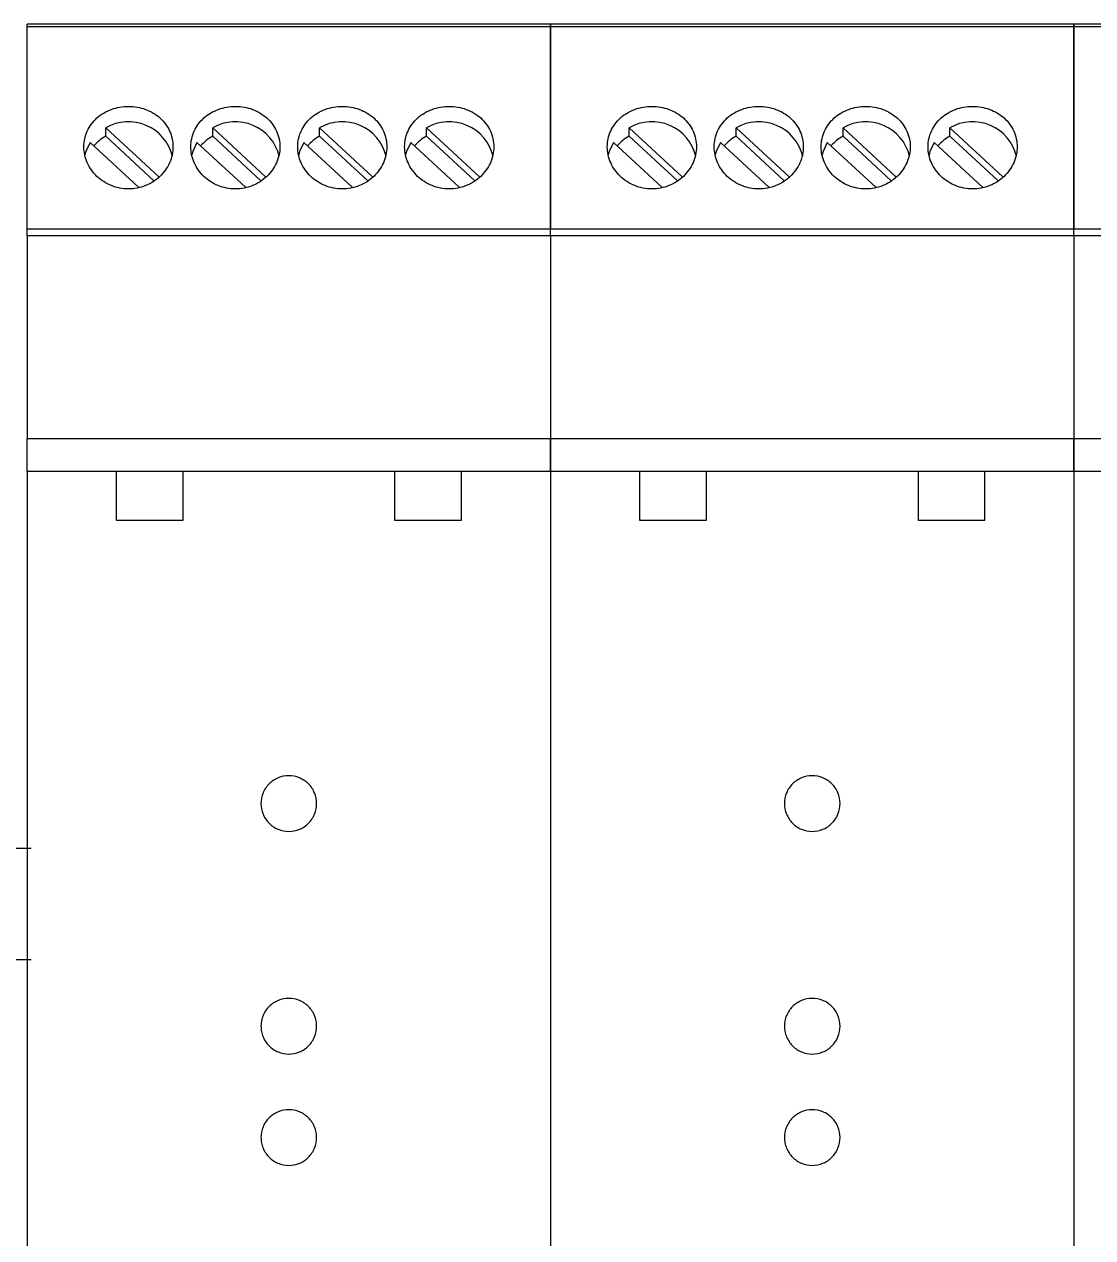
# Model space of a CAD drawing. Header units: millimetres. Extents: x 4137 to 6698, y 1400 to 3585.
# Drawn here: x 5092.4 to 5140.4, y 2240.8 to 2295.3 of the extents above; entities that cross this region are included whole.
import ezdxf

# ---------------------------------------------------------------- set-up
doc = ezdxf.new("R2010")
doc.units = ezdxf.units.MM
doc.layers.add('000-PI-Oprema', color=30, linetype='Continuous', lineweight=5)
doc.layers.add('002-PI-Kabelska kanalica', color=150, linetype='Continuous')

msp = doc.modelspace()

# ---------------------------------------------------------------- linework, layer by layer
at = {"layer": '000-PI-Oprema', "color": 0, "linetype": 'ByBlock', "lineweight": 0}
for p, q in [((5116.045, 2295.278), (5092.545, 2295.278)), ((5092.545, 2295.178), (5092.545, 2295.278)), ((5092.545, 2286.078), (5092.545, 2295.178)), ((5092.545, 2295.178), (5116.045, 2295.178)), ((5116.045, 2295.278), (5116.045, 2295.178)), ((5139.545, 2295.278), (5116.045, 2295.278)), ((5116.045, 2295.178), (5116.045, 2295.278)), ((5116.045, 2295.178), (5116.045, 2286.078)), ((5116.045, 2286.078), (5116.045, 2295.178)), ((5116.045, 2295.178), (5139.545, 2295.178)), ((5139.545, 2295.278), (5139.545, 2295.178)), ((5163.045, 2295.278), (5139.545, 2295.278)), ((5139.545, 2295.178), (5139.545, 2295.278)), ((5139.545, 2295.178), (5139.545, 2286.078)), ((5139.545, 2286.078), (5139.545, 2295.178)), ((5139.545, 2295.178), (5163.045, 2295.178)), ((5096.079, 2290.252), (5096.079, 2290.627)), ((5098.455, 2288.424), (5096.079, 2290.627)), ((5098.24, 2288.249), (5096.079, 2290.252)), ((5100.879, 2290.252), (5100.879, 2290.627)), ((5103.255, 2288.424), (5100.879, 2290.627)), ((5103.04, 2288.249), (5100.879, 2290.252)), ((5105.679, 2290.252), (5105.679, 2290.627)), ((5108.055, 2288.424), (5105.679, 2290.627)), ((5107.84, 2288.249), (5105.679, 2290.252)), ((5110.479, 2290.252), (5110.479, 2290.627)), ((5112.855, 2288.424), (5110.479, 2290.627)), ((5112.64, 2288.249), (5110.479, 2290.252)), ((5119.579, 2290.252), (5119.579, 2290.627)), ((5121.955, 2288.424), (5119.579, 2290.627)), ((5121.74, 2288.249), (5119.579, 2290.252)), ((5124.379, 2290.252), (5124.379, 2290.627)), ((5126.755, 2288.424), (5124.379, 2290.627)), ((5126.54, 2288.249), (5124.379, 2290.252)), ((5129.179, 2290.252), (5129.179, 2290.627)), ((5131.555, 2288.424), (5129.179, 2290.627)), ((5131.34, 2288.249), (5129.179, 2290.252)), ((5133.979, 2290.252), (5133.979, 2290.627)), ((5136.355, 2288.424), (5133.979, 2290.627)), ((5136.14, 2288.249), (5133.979, 2290.252)), ((5095.372, 2289.971), (5097.544, 2287.957)), ((5100.172, 2289.971), (5102.344, 2287.957)), ((5104.972, 2289.971), (5107.144, 2287.957)), ((5109.772, 2289.971), (5111.944, 2287.957)), ((5118.872, 2289.971), (5121.044, 2287.957)), ((5123.672, 2289.971), (5125.844, 2287.957)), ((5128.472, 2289.971), (5130.644, 2287.957)), ((5133.272, 2289.971), (5135.444, 2287.957)), ((5116.045, 2286.078), (5092.545, 2286.078)), ((5092.545, 2285.778), (5092.545, 2286.078)), ((5116.045, 2285.778), (5092.545, 2285.778)), ((5092.545, 2285.778), (5092.545, 2276.672)), ((5116.045, 2285.778), (5116.045, 2286.078)), ((5139.545, 2286.078), (5116.045, 2286.078)), ((5116.045, 2285.778), (5116.045, 2286.078)), ((5116.045, 2285.778), (5116.045, 2276.672)), ((5139.545, 2285.778), (5116.045, 2285.778)), ((5116.045, 2285.778), (5116.045, 2276.672)), ((5139.545, 2285.778), (5139.545, 2286.078)), ((5163.045, 2286.078), (5139.545, 2286.078)), ((5139.545, 2285.778), (5139.545, 2286.078)), ((5139.545, 2285.778), (5139.545, 2276.672)), ((5163.045, 2285.778), (5139.545, 2285.778)), ((5139.545, 2285.778), (5139.545, 2276.672)), ((5092.545, 2276.672), (5116.045, 2276.672)), ((5092.545, 2275.204), (5092.545, 2276.672)), ((5116.045, 2276.672), (5116.045, 2275.204)), ((5116.045, 2276.672), (5139.545, 2276.672)), ((5116.045, 2275.204), (5116.045, 2276.672)), ((5139.545, 2276.672), (5139.545, 2275.204)), ((5139.545, 2276.672), (5163.045, 2276.672)), ((5139.545, 2275.204), (5139.545, 2276.672)), ((5092.545, 2275.204), (5092.545, 2195.778)), ((5092.545, 2275.204), (5096.545, 2275.204)), ((5096.545, 2275.204), (5096.545, 2273.004)), ((5096.545, 2275.204), (5099.545, 2275.204)), ((5099.545, 2273.004), (5099.545, 2275.204)), ((5099.545, 2275.204), (5109.045, 2275.204)), ((5109.045, 2275.204), (5109.045, 2273.004)), ((5109.045, 2275.204), (5112.045, 2275.204)), ((5112.045, 2273.004), (5112.045, 2275.204)), ((5112.045, 2275.204), (5116.045, 2275.204)), ((5116.045, 2275.204), (5116.045, 2195.778)), ((5116.045, 2275.204), (5116.045, 2195.778)), ((5116.045, 2275.204), (5120.045, 2275.204)), ((5120.045, 2275.204), (5120.045, 2273.004)), ((5120.045, 2275.204), (5123.045, 2275.204)), ((5123.045, 2273.004), (5123.045, 2275.204)), ((5123.045, 2275.204), (5132.545, 2275.204)), ((5132.545, 2275.204), (5132.545, 2273.004)), ((5132.545, 2275.204), (5135.545, 2275.204)), ((5135.545, 2273.004), (5135.545, 2275.204)), ((5135.545, 2275.204), (5139.545, 2275.204)), ((5139.545, 2275.204), (5139.545, 2195.778)), ((5139.545, 2275.204), (5139.545, 2195.778)), ((5139.545, 2275.204), (5143.545, 2275.204)), ((5096.545, 2273.004), (5099.545, 2273.004)), ((5109.045, 2273.004), (5112.045, 2273.004)), ((5120.045, 2273.004), (5123.045, 2273.004)), ((5132.545, 2273.004), (5135.545, 2273.004))]:
    msp.add_line(p, q, dxfattribs=at)
at = {"layer": '000-PI-Oprema', "color": 0, "linetype": 'ByBlock', "lineweight": 0, "flags": 128}
for points in [[(5095.372, 2289.971), (5095.18, 2289.565), (5095.138, 2289.414)], [(5100.172, 2289.971), (5099.98, 2289.565), (5099.938, 2289.414)], [(5104.972, 2289.971), (5104.78, 2289.565), (5104.738, 2289.414)], [(5109.772, 2289.971), (5109.58, 2289.565), (5109.538, 2289.414)], [(5118.872, 2289.971), (5118.68, 2289.565), (5118.638, 2289.414)], [(5123.672, 2289.971), (5123.48, 2289.565), (5123.438, 2289.414)], [(5128.472, 2289.971), (5128.28, 2289.565), (5128.238, 2289.414)], [(5133.272, 2289.971), (5133.08, 2289.565), (5133.038, 2289.414)]]:
    msp.add_lwpolyline(points, dxfattribs=at)
at = {"layer": '000-PI-Oprema', "color": 0, "linetype": 'ByBlock', "lineweight": 0}
for centre, radius, start, end in [((5097.098, 2288.879), 2.023, 13.4001, 120.2275), ((5101.898, 2288.879), 2.023, 13.4001, 120.2275), ((5106.698, 2288.879), 2.023, 13.4001, 120.2275), ((5111.498, 2288.879), 2.023, 13.4001, 120.2275), ((5120.598, 2288.879), 2.023, 13.4001, 120.2275), ((5125.398, 2288.879), 2.023, 13.4001, 120.2275), ((5130.198, 2288.879), 2.023, 13.4001, 120.2275), ((5134.998, 2288.879), 2.023, 13.4001, 120.2275), ((5097.017, 2288.527), 1.964, 118.5259, 138.894), ((5101.817, 2288.527), 1.964, 118.5259, 138.894), ((5106.617, 2288.527), 1.964, 118.5259, 138.894), ((5111.417, 2288.527), 1.964, 118.5259, 138.894), ((5120.517, 2288.527), 1.964, 118.5259, 138.894), ((5125.317, 2288.527), 1.964, 118.5259, 138.894), ((5130.117, 2288.527), 1.964, 118.5259, 138.894), ((5134.917, 2288.527), 1.964, 118.5259, 138.894)]:
    msp.add_arc(centre, radius, start, end, dxfattribs=at)
for points, knots in [([(5097.095, 2287.883), (5097.227, 2287.883), (5097.357, 2287.896), (5097.613, 2287.945), (5097.74, 2287.982), (5097.982, 2288.079), (5098.097, 2288.138), (5098.314, 2288.278), (5098.417, 2288.359), (5098.694, 2288.623), (5098.843, 2288.835), (5099.042, 2289.289), (5099.095, 2289.535), (5099.095, 2289.898), (5099.082, 2290.021), (5099.031, 2290.256), (5098.993, 2290.371), (5098.893, 2290.591), (5098.83, 2290.698), (5098.686, 2290.894), (5098.603, 2290.985), (5098.416, 2291.152), (5098.316, 2291.227), (5098.099, 2291.356), (5097.982, 2291.412), (5097.74, 2291.501), (5097.615, 2291.535), (5097.359, 2291.58), (5097.226, 2291.592), (5096.835, 2291.592), (5096.571, 2291.546), (5096.09, 2291.368), (5095.867, 2291.236), (5095.59, 2290.988), (5095.505, 2290.895), (5095.36, 2290.699), (5095.298, 2290.594), (5095.198, 2290.374), (5095.159, 2290.257), (5095.108, 2290.022), (5095.095, 2289.902), (5095.095, 2289.657), (5095.108, 2289.536), (5095.158, 2289.297), (5095.197, 2289.178), (5095.297, 2288.949), (5095.358, 2288.84), (5095.503, 2288.634), (5095.587, 2288.536), (5095.864, 2288.271), (5096.087, 2288.128), (5096.568, 2287.935), (5096.83, 2287.883), (5097.095, 2287.883)], [0, 0, 0, 0, 0.03125, 0.03125, 0.0625, 0.0625, 0.09375, 0.09375, 0.125, 0.125, 0.1875, 0.1875, 0.25, 0.25, 0.28125, 0.28125, 0.3125, 0.3125, 0.34375, 0.34375, 0.375, 0.375, 0.40625, 0.40625, 0.4375, 0.4375, 0.46875, 0.46875, 0.5, 0.5, 0.5625, 0.5625, 0.625, 0.625, 0.65625, 0.65625, 0.6875, 0.6875, 0.71875, 0.71875, 0.75, 0.75, 0.78125, 0.78125, 0.8125, 0.8125, 0.84375, 0.84375, 0.875, 0.875, 0.9375, 0.9375, 1, 1, 1, 1]), ([(5101.895, 2287.883), (5102.027, 2287.883), (5102.157, 2287.896), (5102.413, 2287.945), (5102.54, 2287.982), (5102.782, 2288.079), (5102.897, 2288.138), (5103.114, 2288.278), (5103.217, 2288.359), (5103.494, 2288.623), (5103.643, 2288.835), (5103.842, 2289.289), (5103.895, 2289.535), (5103.895, 2289.898), (5103.882, 2290.021), (5103.831, 2290.256), (5103.793, 2290.371), (5103.693, 2290.591), (5103.63, 2290.698), (5103.486, 2290.894), (5103.403, 2290.985), (5103.216, 2291.152), (5103.116, 2291.227), (5102.899, 2291.356), (5102.782, 2291.412), (5102.54, 2291.501), (5102.415, 2291.535), (5102.159, 2291.58), (5102.026, 2291.592), (5101.635, 2291.592), (5101.371, 2291.546), (5100.89, 2291.368), (5100.667, 2291.236), (5100.39, 2290.988), (5100.305, 2290.895), (5100.16, 2290.699), (5100.098, 2290.594), (5099.998, 2290.374), (5099.959, 2290.257), (5099.908, 2290.022), (5099.895, 2289.902), (5099.895, 2289.657), (5099.908, 2289.536), (5099.958, 2289.297), (5099.997, 2289.178), (5100.097, 2288.949), (5100.158, 2288.84), (5100.303, 2288.634), (5100.387, 2288.536), (5100.664, 2288.271), (5100.887, 2288.128), (5101.368, 2287.935), (5101.63, 2287.883), (5101.895, 2287.883)], [0, 0, 0, 0, 0.03125, 0.03125, 0.0625, 0.0625, 0.09375, 0.09375, 0.125, 0.125, 0.1875, 0.1875, 0.25, 0.25, 0.28125, 0.28125, 0.3125, 0.3125, 0.34375, 0.34375, 0.375, 0.375, 0.40625, 0.40625, 0.4375, 0.4375, 0.46875, 0.46875, 0.5, 0.5, 0.5625, 0.5625, 0.625, 0.625, 0.65625, 0.65625, 0.6875, 0.6875, 0.71875, 0.71875, 0.75, 0.75, 0.78125, 0.78125, 0.8125, 0.8125, 0.84375, 0.84375, 0.875, 0.875, 0.9375, 0.9375, 1, 1, 1, 1]), ([(5106.695, 2287.883), (5106.827, 2287.883), (5106.957, 2287.896), (5107.213, 2287.945), (5107.34, 2287.982), (5107.582, 2288.079), (5107.697, 2288.138), (5107.914, 2288.278), (5108.017, 2288.359), (5108.294, 2288.623), (5108.443, 2288.835), (5108.642, 2289.289), (5108.695, 2289.535), (5108.695, 2289.898), (5108.682, 2290.021), (5108.631, 2290.256), (5108.593, 2290.371), (5108.493, 2290.591), (5108.43, 2290.698), (5108.286, 2290.894), (5108.203, 2290.985), (5108.016, 2291.152), (5107.916, 2291.227), (5107.699, 2291.356), (5107.582, 2291.412), (5107.34, 2291.501), (5107.215, 2291.535), (5106.959, 2291.58), (5106.826, 2291.592), (5106.435, 2291.592), (5106.171, 2291.546), (5105.69, 2291.368), (5105.467, 2291.236), (5105.19, 2290.988), (5105.105, 2290.895), (5104.96, 2290.699), (5104.898, 2290.594), (5104.798, 2290.374), (5104.759, 2290.257), (5104.708, 2290.022), (5104.695, 2289.902), (5104.695, 2289.657), (5104.708, 2289.536), (5104.758, 2289.297), (5104.797, 2289.178), (5104.897, 2288.949), (5104.958, 2288.84), (5105.103, 2288.634), (5105.187, 2288.536), (5105.464, 2288.271), (5105.687, 2288.128), (5106.168, 2287.935), (5106.43, 2287.883), (5106.695, 2287.883)], [0, 0, 0, 0, 0.03125, 0.03125, 0.0625, 0.0625, 0.09375, 0.09375, 0.125, 0.125, 0.1875, 0.1875, 0.25, 0.25, 0.28125, 0.28125, 0.3125, 0.3125, 0.34375, 0.34375, 0.375, 0.375, 0.40625, 0.40625, 0.4375, 0.4375, 0.46875, 0.46875, 0.5, 0.5, 0.5625, 0.5625, 0.625, 0.625, 0.65625, 0.65625, 0.6875, 0.6875, 0.71875, 0.71875, 0.75, 0.75, 0.78125, 0.78125, 0.8125, 0.8125, 0.84375, 0.84375, 0.875, 0.875, 0.9375, 0.9375, 1, 1, 1, 1]), ([(5111.495, 2287.883), (5111.627, 2287.883), (5111.757, 2287.896), (5112.013, 2287.945), (5112.14, 2287.982), (5112.382, 2288.079), (5112.497, 2288.138), (5112.714, 2288.278), (5112.817, 2288.359), (5113.094, 2288.623), (5113.243, 2288.835), (5113.442, 2289.289), (5113.495, 2289.535), (5113.495, 2289.898), (5113.482, 2290.021), (5113.431, 2290.256), (5113.393, 2290.371), (5113.293, 2290.591), (5113.23, 2290.698), (5113.086, 2290.894), (5113.003, 2290.985), (5112.816, 2291.152), (5112.716, 2291.227), (5112.499, 2291.356), (5112.382, 2291.412), (5112.14, 2291.501), (5112.015, 2291.535), (5111.759, 2291.58), (5111.626, 2291.592), (5111.235, 2291.592), (5110.971, 2291.546), (5110.49, 2291.368), (5110.267, 2291.236), (5109.99, 2290.988), (5109.905, 2290.895), (5109.76, 2290.699), (5109.698, 2290.594), (5109.598, 2290.374), (5109.559, 2290.257), (5109.508, 2290.022), (5109.495, 2289.902), (5109.495, 2289.657), (5109.508, 2289.536), (5109.558, 2289.297), (5109.597, 2289.178), (5109.697, 2288.949), (5109.758, 2288.84), (5109.903, 2288.634), (5109.987, 2288.536), (5110.264, 2288.271), (5110.487, 2288.128), (5110.968, 2287.935), (5111.23, 2287.883), (5111.495, 2287.883)], [0, 0, 0, 0, 0.03125, 0.03125, 0.0625, 0.0625, 0.09375, 0.09375, 0.125, 0.125, 0.1875, 0.1875, 0.25, 0.25, 0.28125, 0.28125, 0.3125, 0.3125, 0.34375, 0.34375, 0.375, 0.375, 0.40625, 0.40625, 0.4375, 0.4375, 0.46875, 0.46875, 0.5, 0.5, 0.5625, 0.5625, 0.625, 0.625, 0.65625, 0.65625, 0.6875, 0.6875, 0.71875, 0.71875, 0.75, 0.75, 0.78125, 0.78125, 0.8125, 0.8125, 0.84375, 0.84375, 0.875, 0.875, 0.9375, 0.9375, 1, 1, 1, 1]), ([(5120.595, 2287.883), (5120.727, 2287.883), (5120.857, 2287.896), (5121.113, 2287.945), (5121.24, 2287.982), (5121.482, 2288.079), (5121.597, 2288.138), (5121.814, 2288.278), (5121.917, 2288.359), (5122.194, 2288.623), (5122.343, 2288.835), (5122.542, 2289.289), (5122.595, 2289.535), (5122.595, 2289.898), (5122.582, 2290.021), (5122.531, 2290.256), (5122.493, 2290.371), (5122.393, 2290.591), (5122.33, 2290.698), (5122.186, 2290.894), (5122.103, 2290.985), (5121.916, 2291.152), (5121.816, 2291.227), (5121.599, 2291.356), (5121.482, 2291.412), (5121.24, 2291.501), (5121.115, 2291.535), (5120.859, 2291.58), (5120.726, 2291.592), (5120.335, 2291.592), (5120.071, 2291.546), (5119.59, 2291.368), (5119.367, 2291.236), (5119.09, 2290.988), (5119.005, 2290.895), (5118.86, 2290.699), (5118.798, 2290.594), (5118.698, 2290.374), (5118.659, 2290.257), (5118.608, 2290.022), (5118.595, 2289.902), (5118.595, 2289.657), (5118.608, 2289.536), (5118.658, 2289.297), (5118.697, 2289.178), (5118.797, 2288.949), (5118.858, 2288.84), (5119.003, 2288.634), (5119.087, 2288.536), (5119.364, 2288.271), (5119.587, 2288.128), (5120.068, 2287.935), (5120.33, 2287.883), (5120.595, 2287.883)], [0, 0, 0, 0, 0.03125, 0.03125, 0.0625, 0.0625, 0.09375, 0.09375, 0.125, 0.125, 0.1875, 0.1875, 0.25, 0.25, 0.28125, 0.28125, 0.3125, 0.3125, 0.34375, 0.34375, 0.375, 0.375, 0.40625, 0.40625, 0.4375, 0.4375, 0.46875, 0.46875, 0.5, 0.5, 0.5625, 0.5625, 0.625, 0.625, 0.65625, 0.65625, 0.6875, 0.6875, 0.71875, 0.71875, 0.75, 0.75, 0.78125, 0.78125, 0.8125, 0.8125, 0.84375, 0.84375, 0.875, 0.875, 0.9375, 0.9375, 1, 1, 1, 1]), ([(5125.395, 2287.883), (5125.527, 2287.883), (5125.657, 2287.896), (5125.913, 2287.945), (5126.04, 2287.982), (5126.282, 2288.079), (5126.397, 2288.138), (5126.614, 2288.278), (5126.717, 2288.359), (5126.994, 2288.623), (5127.143, 2288.835), (5127.342, 2289.289), (5127.395, 2289.535), (5127.395, 2289.898), (5127.382, 2290.021), (5127.331, 2290.256), (5127.293, 2290.371), (5127.193, 2290.591), (5127.13, 2290.698), (5126.986, 2290.894), (5126.903, 2290.985), (5126.716, 2291.152), (5126.616, 2291.227), (5126.399, 2291.356), (5126.282, 2291.412), (5126.04, 2291.501), (5125.915, 2291.535), (5125.659, 2291.58), (5125.526, 2291.592), (5125.135, 2291.592), (5124.871, 2291.546), (5124.39, 2291.368), (5124.167, 2291.236), (5123.89, 2290.988), (5123.805, 2290.895), (5123.66, 2290.699), (5123.598, 2290.594), (5123.498, 2290.374), (5123.459, 2290.257), (5123.408, 2290.022), (5123.395, 2289.902), (5123.395, 2289.657), (5123.408, 2289.536), (5123.458, 2289.297), (5123.497, 2289.178), (5123.597, 2288.949), (5123.658, 2288.84), (5123.803, 2288.634), (5123.887, 2288.536), (5124.164, 2288.271), (5124.387, 2288.128), (5124.868, 2287.935), (5125.13, 2287.883), (5125.395, 2287.883)], [0, 0, 0, 0, 0.03125, 0.03125, 0.0625, 0.0625, 0.09375, 0.09375, 0.125, 0.125, 0.1875, 0.1875, 0.25, 0.25, 0.28125, 0.28125, 0.3125, 0.3125, 0.34375, 0.34375, 0.375, 0.375, 0.40625, 0.40625, 0.4375, 0.4375, 0.46875, 0.46875, 0.5, 0.5, 0.5625, 0.5625, 0.625, 0.625, 0.65625, 0.65625, 0.6875, 0.6875, 0.71875, 0.71875, 0.75, 0.75, 0.78125, 0.78125, 0.8125, 0.8125, 0.84375, 0.84375, 0.875, 0.875, 0.9375, 0.9375, 1, 1, 1, 1]), ([(5130.195, 2287.883), (5130.327, 2287.883), (5130.457, 2287.896), (5130.713, 2287.945), (5130.84, 2287.982), (5131.082, 2288.079), (5131.197, 2288.138), (5131.414, 2288.278), (5131.517, 2288.359), (5131.794, 2288.623), (5131.943, 2288.835), (5132.142, 2289.289), (5132.195, 2289.535), (5132.195, 2289.898), (5132.182, 2290.021), (5132.131, 2290.256), (5132.093, 2290.371), (5131.993, 2290.591), (5131.93, 2290.698), (5131.786, 2290.894), (5131.703, 2290.985), (5131.516, 2291.152), (5131.416, 2291.227), (5131.199, 2291.356), (5131.082, 2291.412), (5130.84, 2291.501), (5130.715, 2291.535), (5130.459, 2291.58), (5130.326, 2291.592), (5129.935, 2291.592), (5129.671, 2291.546), (5129.19, 2291.368), (5128.967, 2291.236), (5128.69, 2290.988), (5128.605, 2290.895), (5128.46, 2290.699), (5128.398, 2290.594), (5128.298, 2290.374), (5128.259, 2290.257), (5128.208, 2290.022), (5128.195, 2289.902), (5128.195, 2289.657), (5128.208, 2289.536), (5128.258, 2289.297), (5128.297, 2289.178), (5128.397, 2288.949), (5128.458, 2288.84), (5128.603, 2288.634), (5128.687, 2288.536), (5128.964, 2288.271), (5129.187, 2288.128), (5129.668, 2287.935), (5129.93, 2287.883), (5130.195, 2287.883)], [0, 0, 0, 0, 0.03125, 0.03125, 0.0625, 0.0625, 0.09375, 0.09375, 0.125, 0.125, 0.1875, 0.1875, 0.25, 0.25, 0.28125, 0.28125, 0.3125, 0.3125, 0.34375, 0.34375, 0.375, 0.375, 0.40625, 0.40625, 0.4375, 0.4375, 0.46875, 0.46875, 0.5, 0.5, 0.5625, 0.5625, 0.625, 0.625, 0.65625, 0.65625, 0.6875, 0.6875, 0.71875, 0.71875, 0.75, 0.75, 0.78125, 0.78125, 0.8125, 0.8125, 0.84375, 0.84375, 0.875, 0.875, 0.9375, 0.9375, 1, 1, 1, 1]), ([(5134.995, 2287.883), (5135.127, 2287.883), (5135.257, 2287.896), (5135.513, 2287.945), (5135.64, 2287.982), (5135.882, 2288.079), (5135.997, 2288.138), (5136.214, 2288.278), (5136.317, 2288.359), (5136.594, 2288.623), (5136.743, 2288.835), (5136.942, 2289.289), (5136.995, 2289.535), (5136.995, 2289.898), (5136.982, 2290.021), (5136.931, 2290.256), (5136.893, 2290.371), (5136.793, 2290.591), (5136.73, 2290.698), (5136.586, 2290.894), (5136.503, 2290.985), (5136.316, 2291.152), (5136.216, 2291.227), (5135.999, 2291.356), (5135.882, 2291.412), (5135.64, 2291.501), (5135.515, 2291.535), (5135.259, 2291.58), (5135.126, 2291.592), (5134.735, 2291.592), (5134.471, 2291.546), (5133.99, 2291.368), (5133.767, 2291.236), (5133.49, 2290.988), (5133.405, 2290.895), (5133.26, 2290.699), (5133.198, 2290.594), (5133.098, 2290.374), (5133.059, 2290.257), (5133.008, 2290.022), (5132.995, 2289.902), (5132.995, 2289.657), (5133.008, 2289.536), (5133.058, 2289.297), (5133.097, 2289.178), (5133.197, 2288.949), (5133.258, 2288.84), (5133.403, 2288.634), (5133.487, 2288.536), (5133.764, 2288.271), (5133.987, 2288.128), (5134.468, 2287.935), (5134.73, 2287.883), (5134.995, 2287.883)], [0, 0, 0, 0, 0.03125, 0.03125, 0.0625, 0.0625, 0.09375, 0.09375, 0.125, 0.125, 0.1875, 0.1875, 0.25, 0.25, 0.28125, 0.28125, 0.3125, 0.3125, 0.34375, 0.34375, 0.375, 0.375, 0.40625, 0.40625, 0.4375, 0.4375, 0.46875, 0.46875, 0.5, 0.5, 0.5625, 0.5625, 0.625, 0.625, 0.65625, 0.65625, 0.6875, 0.6875, 0.71875, 0.71875, 0.75, 0.75, 0.78125, 0.78125, 0.8125, 0.8125, 0.84375, 0.84375, 0.875, 0.875, 0.9375, 0.9375, 1, 1, 1, 1]), ([(5105.545, 2260.278), (5105.545, 2260.114), (5105.513, 2259.952), (5105.419, 2259.725), (5105.381, 2259.654), (5105.29, 2259.518), (5105.238, 2259.453), (5105.065, 2259.28), (5104.925, 2259.187), (5104.624, 2259.061), (5104.459, 2259.028), (5104.132, 2259.028), (5103.967, 2259.061), (5103.664, 2259.187), (5103.526, 2259.279), (5103.293, 2259.512), (5103.202, 2259.65), (5103.077, 2259.953), (5103.045, 2260.116), (5103.045, 2260.441), (5103.078, 2260.605), (5103.201, 2260.905), (5103.294, 2261.045), (5103.524, 2261.275), (5103.663, 2261.369), (5103.965, 2261.495), (5104.129, 2261.528), (5104.459, 2261.528), (5104.622, 2261.496), (5104.85, 2261.401), (5104.922, 2261.363), (5105.058, 2261.272), (5105.122, 2261.219), (5105.295, 2261.046), (5105.388, 2260.906), (5105.512, 2260.606), (5105.545, 2260.443), (5105.545, 2260.278)], [0, 0, 0, 0, 0.0625, 0.0625, 0.09375, 0.09375, 0.125, 0.125, 0.1875, 0.1875, 0.25, 0.25, 0.3125, 0.3125, 0.375, 0.375, 0.4375, 0.4375, 0.5, 0.5, 0.5625, 0.5625, 0.625, 0.625, 0.6875, 0.6875, 0.75, 0.75, 0.8125, 0.8125, 0.84375, 0.84375, 0.875, 0.875, 0.9375, 0.9375, 1, 1, 1, 1]), ([(5129.045, 2260.278), (5129.045, 2260.114), (5129.013, 2259.952), (5128.919, 2259.725), (5128.881, 2259.654), (5128.79, 2259.518), (5128.738, 2259.453), (5128.565, 2259.28), (5128.425, 2259.187), (5128.124, 2259.061), (5127.959, 2259.028), (5127.632, 2259.028), (5127.467, 2259.061), (5127.164, 2259.187), (5127.026, 2259.279), (5126.793, 2259.512), (5126.702, 2259.65), (5126.577, 2259.953), (5126.545, 2260.116), (5126.545, 2260.441), (5126.578, 2260.605), (5126.701, 2260.905), (5126.794, 2261.045), (5127.024, 2261.275), (5127.163, 2261.369), (5127.465, 2261.495), (5127.629, 2261.528), (5127.959, 2261.528), (5128.122, 2261.496), (5128.35, 2261.401), (5128.422, 2261.363), (5128.558, 2261.272), (5128.622, 2261.219), (5128.795, 2261.046), (5128.888, 2260.906), (5129.012, 2260.606), (5129.045, 2260.443), (5129.045, 2260.278)], [0, 0, 0, 0, 0.0625, 0.0625, 0.09375, 0.09375, 0.125, 0.125, 0.1875, 0.1875, 0.25, 0.25, 0.3125, 0.3125, 0.375, 0.375, 0.4375, 0.4375, 0.5, 0.5, 0.5625, 0.5625, 0.625, 0.625, 0.6875, 0.6875, 0.75, 0.75, 0.8125, 0.8125, 0.84375, 0.84375, 0.875, 0.875, 0.9375, 0.9375, 1, 1, 1, 1]), ([(5105.545, 2250.278), (5105.545, 2250.113), (5105.512, 2249.951), (5105.418, 2249.724), (5105.38, 2249.652), (5105.289, 2249.517), (5105.237, 2249.452), (5105.064, 2249.279), (5104.924, 2249.186), (5104.623, 2249.061), (5104.459, 2249.028), (5104.132, 2249.028), (5103.968, 2249.061), (5103.666, 2249.186), (5103.528, 2249.278), (5103.294, 2249.511), (5103.203, 2249.649), (5103.109, 2249.876), (5103.085, 2249.954), (5103.053, 2250.114), (5103.045, 2250.197), (5103.045, 2250.441), (5103.078, 2250.605), (5103.202, 2250.906), (5103.295, 2251.046), (5103.525, 2251.276), (5103.664, 2251.37), (5103.966, 2251.495), (5104.129, 2251.528), (5104.459, 2251.528), (5104.621, 2251.496), (5104.849, 2251.402), (5104.921, 2251.363), (5105.056, 2251.273), (5105.121, 2251.22), (5105.294, 2251.047), (5105.387, 2250.908), (5105.512, 2250.607), (5105.545, 2250.443), (5105.545, 2250.278)], [0, 0, 0, 0, 0.0625, 0.0625, 0.09375, 0.09375, 0.125, 0.125, 0.1875, 0.1875, 0.25, 0.25, 0.3125, 0.3125, 0.375, 0.375, 0.4375, 0.4375, 0.46875, 0.46875, 0.5, 0.5, 0.5625, 0.5625, 0.625, 0.625, 0.6875, 0.6875, 0.75, 0.75, 0.8125, 0.8125, 0.84375, 0.84375, 0.875, 0.875, 0.9375, 0.9375, 1, 1, 1, 1]), ([(5129.045, 2250.278), (5129.045, 2250.113), (5129.012, 2249.951), (5128.918, 2249.724), (5128.88, 2249.652), (5128.789, 2249.517), (5128.737, 2249.452), (5128.564, 2249.279), (5128.424, 2249.186), (5128.123, 2249.061), (5127.959, 2249.028), (5127.632, 2249.028), (5127.468, 2249.061), (5127.166, 2249.186), (5127.028, 2249.278), (5126.794, 2249.511), (5126.703, 2249.649), (5126.609, 2249.876), (5126.585, 2249.954), (5126.553, 2250.114), (5126.545, 2250.197), (5126.545, 2250.441), (5126.578, 2250.605), (5126.702, 2250.906), (5126.795, 2251.046), (5127.025, 2251.276), (5127.164, 2251.37), (5127.466, 2251.495), (5127.629, 2251.528), (5127.959, 2251.528), (5128.121, 2251.496), (5128.349, 2251.402), (5128.421, 2251.363), (5128.556, 2251.273), (5128.621, 2251.22), (5128.794, 2251.047), (5128.887, 2250.908), (5129.012, 2250.607), (5129.045, 2250.443), (5129.045, 2250.278)], [0, 0, 0, 0, 0.0625, 0.0625, 0.09375, 0.09375, 0.125, 0.125, 0.1875, 0.1875, 0.25, 0.25, 0.3125, 0.3125, 0.375, 0.375, 0.4375, 0.4375, 0.46875, 0.46875, 0.5, 0.5, 0.5625, 0.5625, 0.625, 0.625, 0.6875, 0.6875, 0.75, 0.75, 0.8125, 0.8125, 0.84375, 0.84375, 0.875, 0.875, 0.9375, 0.9375, 1, 1, 1, 1]), ([(5105.545, 2245.278), (5105.545, 2245.113), (5105.512, 2244.951), (5105.418, 2244.724), (5105.38, 2244.652), (5105.289, 2244.516), (5105.236, 2244.452), (5105.063, 2244.279), (5104.924, 2244.186), (5104.623, 2244.061), (5104.459, 2244.028), (5104.132, 2244.028), (5103.969, 2244.06), (5103.666, 2244.186), (5103.528, 2244.277), (5103.295, 2244.511), (5103.203, 2244.648), (5103.109, 2244.875), (5103.085, 2244.953), (5103.053, 2245.113), (5103.045, 2245.196), (5103.045, 2245.441), (5103.078, 2245.605), (5103.202, 2245.906), (5103.295, 2246.046), (5103.525, 2246.277), (5103.664, 2246.37), (5103.966, 2246.495), (5104.129, 2246.528), (5104.459, 2246.528), (5104.621, 2246.496), (5104.848, 2246.402), (5104.92, 2246.364), (5105.056, 2246.273), (5105.12, 2246.22), (5105.294, 2246.047), (5105.387, 2245.908), (5105.512, 2245.607), (5105.545, 2245.443), (5105.545, 2245.278)], [0, 0, 0, 0, 0.0625, 0.0625, 0.09375, 0.09375, 0.125, 0.125, 0.1875, 0.1875, 0.25, 0.25, 0.3125, 0.3125, 0.375, 0.375, 0.4375, 0.4375, 0.46875, 0.46875, 0.5, 0.5, 0.5625, 0.5625, 0.625, 0.625, 0.6875, 0.6875, 0.75, 0.75, 0.8125, 0.8125, 0.84375, 0.84375, 0.875, 0.875, 0.9375, 0.9375, 1, 1, 1, 1]), ([(5129.045, 2245.278), (5129.045, 2245.113), (5129.012, 2244.951), (5128.918, 2244.724), (5128.88, 2244.652), (5128.789, 2244.516), (5128.736, 2244.452), (5128.563, 2244.279), (5128.424, 2244.186), (5128.123, 2244.061), (5127.959, 2244.028), (5127.632, 2244.028), (5127.469, 2244.06), (5127.166, 2244.186), (5127.028, 2244.277), (5126.795, 2244.511), (5126.703, 2244.648), (5126.609, 2244.875), (5126.585, 2244.953), (5126.553, 2245.113), (5126.545, 2245.196), (5126.545, 2245.441), (5126.578, 2245.605), (5126.702, 2245.906), (5126.795, 2246.046), (5127.025, 2246.277), (5127.164, 2246.37), (5127.466, 2246.495), (5127.629, 2246.528), (5127.959, 2246.528), (5128.121, 2246.496), (5128.348, 2246.402), (5128.42, 2246.364), (5128.556, 2246.273), (5128.62, 2246.22), (5128.794, 2246.047), (5128.887, 2245.908), (5129.012, 2245.607), (5129.045, 2245.443), (5129.045, 2245.278)], [0, 0, 0, 0, 0.0625, 0.0625, 0.09375, 0.09375, 0.125, 0.125, 0.1875, 0.1875, 0.25, 0.25, 0.3125, 0.3125, 0.375, 0.375, 0.4375, 0.4375, 0.46875, 0.46875, 0.5, 0.5, 0.5625, 0.5625, 0.625, 0.625, 0.6875, 0.6875, 0.75, 0.75, 0.8125, 0.8125, 0.84375, 0.84375, 0.875, 0.875, 0.9375, 0.9375, 1, 1, 1, 1])]:
    msp.add_open_spline(points, degree=3, knots=knots, dxfattribs=at)
at = {"layer": '002-PI-Kabelska kanalica', "color": 0, "linetype": 'ByBlock', "lineweight": 0, "ltscale": 0.25}
for p, q in [((5086.448, 2258.278), (5092.722, 2258.278)), ((5086.448, 2253.278), (5092.722, 2253.278))]:
    msp.add_line(p, q, dxfattribs=at)

doc.saveas('drawing.dxf')
